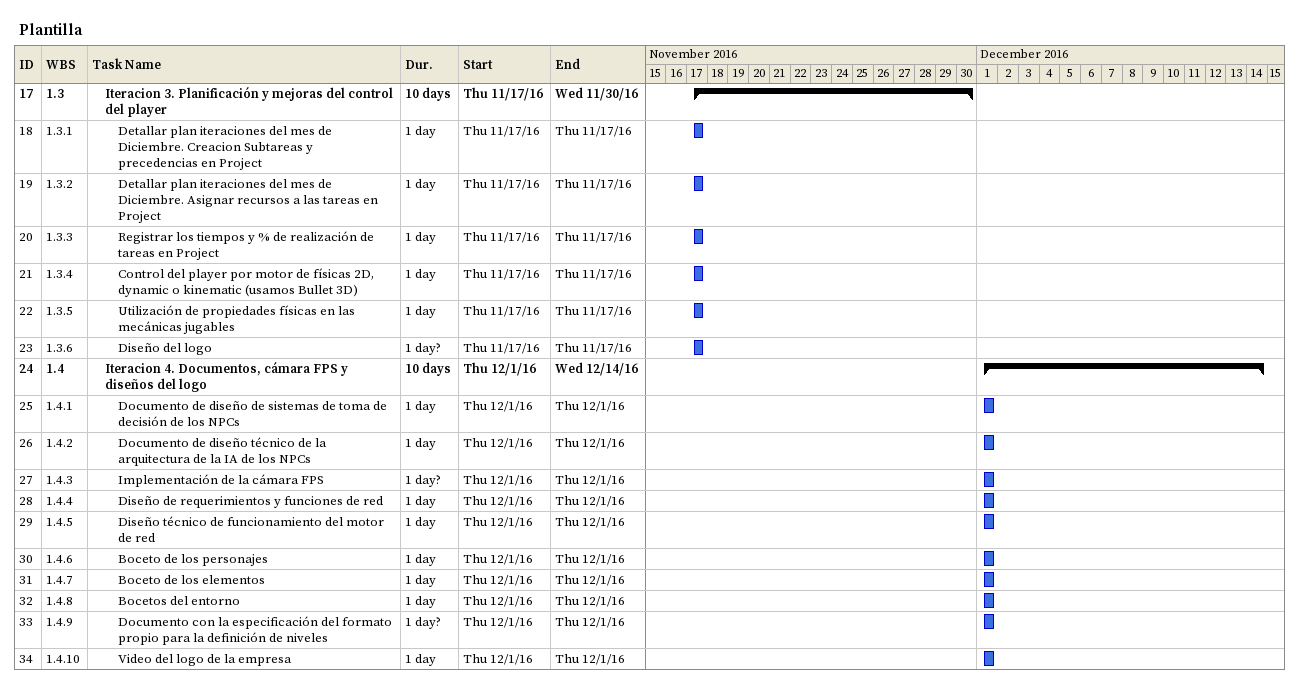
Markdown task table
Plantilla

| ID | WBS | Task | Duration | Start | Finish |
|---|---|---|---|---|---|
| 17 | 1.3 | **Iteracion 3. Planificación y mejoras del control del player** | 10d | 2016-11-17 | 2016-11-30 |
| 18 | 1.3.1 | Detallar plan iteraciones del mes de Diciembre. Creacion Subtareas y precedencias en Project | 1d | 2016-11-17 | 2016-11-17 |
| 19 | 1.3.2 | Detallar plan iteraciones del mes de Diciembre. Asignar recursos a las tareas en Project | 1d | 2016-11-17 | 2016-11-17 |
| 20 | 1.3.3 | Registrar los tiempos y % de realización de tareas en Project | 1d | 2016-11-17 | 2016-11-17 |
| 21 | 1.3.4 | Control del player por motor de físicas 2D, dynamic o kinematic (usamos Bullet 3D) | 1d | 2016-11-17 | 2016-11-17 |
| 22 | 1.3.5 | Utilización de propiedades físicas en las mecánicas jugables | 1d | 2016-11-17 | 2016-11-17 |
| 23 | 1.3.6 | Diseño del logo | 1d? | 2016-11-17 | 2016-11-17 |
| 24 | 1.4 | **Iteracion 4. Documentos, cámara FPS y diseños del logo** | 10d | 2016-12-01 | 2016-12-14 |
| 25 | 1.4.1 | Documento de diseño de sistemas de toma de decisión de los NPCs | 1d | 2016-12-01 | 2016-12-01 |
| 26 | 1.4.2 | Documento de diseño técnico de la arquitectura de la IA de los NPCs | 1d | 2016-12-01 | 2016-12-01 |
| 27 | 1.4.3 | Implementación de la cámara FPS | 1d? | 2016-12-01 | 2016-12-01 |
| 28 | 1.4.4 | Diseño de requerimientos y funciones de red | 1d | 2016-12-01 | 2016-12-01 |
| 29 | 1.4.5 | Diseño técnico de funcionamiento del motor de red | 1d | 2016-12-01 | 2016-12-01 |
| 30 | 1.4.6 | Boceto de los personajes | 1d | 2016-12-01 | 2016-12-01 |
| 31 | 1.4.7 | Boceto de los elementos | 1d | 2016-12-01 | 2016-12-01 |
| 32 | 1.4.8 | Bocetos del entorno | 1d | 2016-12-01 | 2016-12-01 |
| 33 | 1.4.9 | Documento con la especificación del formato propio para la definición de niveles | 1d? | 2016-12-01 | 2016-12-01 |
| 34 | 1.4.10 | Video del logo de la empresa | 1d | 2016-12-01 | 2016-12-01 |
